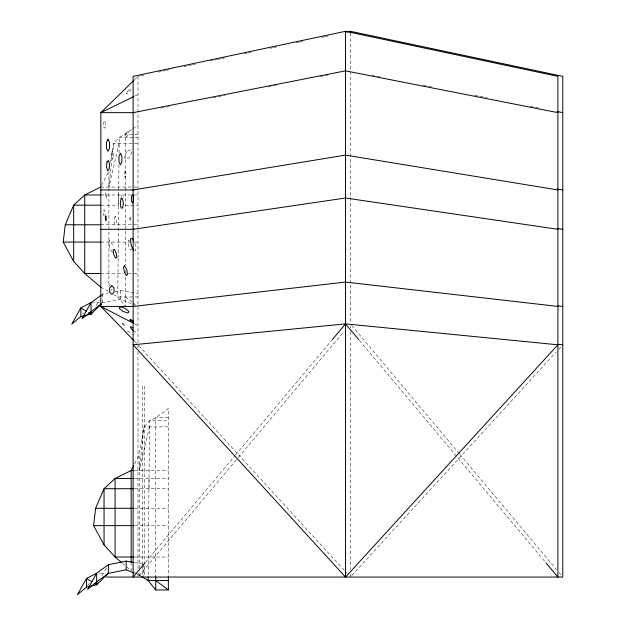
<?xml version="1.0" encoding="UTF-8"?>
<svg xmlns="http://www.w3.org/2000/svg" width="626" height="626" viewBox="0 0 626 626"><rect width="100%" height="100%" fill="white"/><g stroke="black" fill="none" stroke-linecap="round" stroke-linejoin="round"><path stroke-width="0.47" stroke-dasharray="3.13 2.35" d="M118.666 194.968L118.118 257.325M149.035 478.491L148.174 575.818M118.111 258.272L117.774 296.982L125.364 306.427L125.364 274.446M118.932 164.701L118.58 205.195L100.794 205.195M119.034 153.049L119.175 137.282L125.364 134.254L132.055 129.316M148.941 488.718L149.536 420.805L155.725 417.777L168.371 408.457L168.371 575.818M121.632 198.223L121.796 195.915L122.665 195.069L123.306 197.315M110.379 162.494L113.65 143.338L119.175 137.282L138.002 137.282M139.269 568.486L139.269 454.64L144.011 426.862L149.536 420.805L168.371 420.805M119.12 143.338L108.908 187.033L113.65 143.338L138.002 143.338M149.481 426.862L139.269 470.556L144.011 426.862L168.371 426.862M131.413 248.89L130.826 250.228L128.854 247.129L127.774 242.027L128.659 240.024L130.13 242.348M101.647 185.359L108.908 171.109L108.908 286.872M134.574 463.85L139.269 454.64M95.919 305.746L99.323 299.917M101.748 295.746L102.727 294.079L108.361 292.945M102.022 575.552L106.882 567.219M82.538 314.221L83.673 312.664M87.593 585.631L89.862 582.524M145.694 562.078L234.922 455.712M235.548 454.961L331.686 340.356M139.262 575.568L237.739 458.162M238.373 457.418L344.136 331.334M351.71 575.623L556.178 352M558.815 349.112L561.459 346.225M108.955 285.949L110.497 284.353M111.005 290.198L112.031 289.134M134.535 79.752L138.002 76.364L139.919 75.957M132.798 128.768L138.002 124.934M134.551 96.193L138.002 94.503M134.567 250.948L135.905 250.572L135.177 244.156L134.394 242.481M140.873 75.754L143.745 75.143M158.096 72.1L161.923 71.286M162.877 71.082L165.749 70.48M166.704 70.276L169.576 69.666M183.927 66.622L187.753 65.808M188.708 65.605L191.579 64.994M192.534 64.791L195.406 64.181M209.757 61.137L213.583 60.331M214.538 60.127L217.41 59.517M218.364 59.313L221.236 58.703M222.191 58.5L225.063 57.889M244.195 53.828L247.067 53.226M248.021 53.022L250.893 52.412M270.025 48.351L272.897 47.74M273.852 47.537L276.723 46.927M295.855 42.873L298.727 42.263M299.682 42.059L302.554 41.449M321.686 37.388L324.558 36.777M325.52 36.574L328.384 35.972M114.934 291.622L120.568 290.487L138.002 293.61M91.052 302.577L102.727 302.741L120.568 299.15L131.898 303.876M160.968 108.134L169.576 106.436M212.629 97.961L225.063 95.52M268.116 87.045L276.723 85.347M319.776 76.881L328.384 75.183M138.002 134.254L125.364 134.254L125.364 264.939M100.794 187.033L138.002 187.033M100.794 194.968L130.224 194.968M134.113 194.968L138.002 194.968M125.364 205.195L138.002 205.195M100.794 224.773L138.002 224.773M100.794 242.09L130.224 242.09M134.113 242.09L138.002 242.09M100.794 273.507L123.518 273.507M128.283 273.507L138.002 273.507M138.002 296.982L117.774 296.982L113.744 294.556M168.371 417.777L155.725 417.777L155.725 575.818M134.762 470.556L168.371 470.556M134.762 478.491L168.371 478.491M134.762 488.718L168.371 488.718M134.762 508.296L168.371 508.296M134.762 525.613L168.371 525.613M134.762 557.03L168.371 557.03M99.589 573.26L105.426 573.338M134.449 562.602L142.705 564.081M371.437 74.995L380.045 76.685M423.098 85.159L431.705 86.858M474.758 95.324L487.2 97.773M530.245 106.248L538.861 107.946M127.399 331.342L129.574 332.093L132.352 334.84M132.775 304.244L135.388 305.332M137.524 574.512L141.006 575.967M134.551 323.822L138.002 325.606M100.794 287.115L108.908 291.638M134.402 572.446L140.881 576.139M133.002 330.653L135.255 331.983L135.161 330.598M125.364 296.982L132.055 301.982M132.798 302.538L136.515 305.316M122.391 563.22L131.155 570.638L131.155 563.838M134.629 341.295L136.656 343.384M138.667 345.505L344.457 570.576M345.114 571.295L347.094 573.455M351.64 325.371L459.281 453.686M459.907 454.429L556.506 569.582M559.01 572.579L561.522 575.568M359.332 340.356L545.332 562.078M112.453 252.341L110.113 249.109L108.627 242.943L109.48 240.008L111.819 243.24L112.876 247.646M104.206 216.244L103.423 214.655L103.423 211.471L104.206 209.874L104.98 211.471L104.98 214.655M350.388 33.186L350.388 322.93M350.388 325.833L350.388 327.789M350.388 331.694L350.388 569.245M350.388 574.128L350.388 577.062M144.324 386.179L144.324 563.557M144.324 565.951L144.324 577.062M143.628 564.245L143.628 577.062M142.517 386.179L142.517 565.035M142.517 565.951L142.517 577.062M139.269 573.26L139.269 575.169M138.002 76.364L138.002 304.596M138.002 306.427L138.002 348.682M138.002 351.71L138.002 569.253M138.002 573.158L138.002 577.062M125.364 270.651L125.364 273.507M120.568 290.487L120.568 299.15M102.727 294.079L102.727 302.741M111.929 151.797L111.467 155.757L112.21 159.129L113.4 158.55L113.862 154.599L113.118 151.218L111.929 151.797M126.358 92.632L126.155 93.955L128.385 92.632L130.811 89.995L131.014 88.681L128.784 89.995L126.358 92.632M103.986 121.546L103.47 124.731L103.986 127.915L105.027 127.915L105.544 124.731L105.027 121.546L103.986 121.546M106.013 192.941L105.379 194.248L105.379 196.854L106.013 198.152L106.655 196.854L106.655 194.248L106.013 192.941M125.169 171.148L124.386 172.737L124.386 175.922L125.169 177.518L125.943 175.922L125.943 172.737L125.169 171.148M115.223 216.252L114.19 218.372L114.19 222.621L115.223 224.75L116.264 222.621L116.264 218.372L115.223 216.252M130.177 217.152L129.66 218.216L130.177 221.401L130.693 220.336L130.177 217.152M126.194 132.524L124.754 135.333L125.411 137.086L127.508 136.03L128.948 133.221L128.291 131.468L126.194 132.524M126.851 151.523L124.316 156.461L125.466 159.536L129.152 157.674L131.687 152.736L130.537 149.661L126.851 151.523M122.954 323.384L122.281 323.384L123.126 324.738L125.317 326.091L122.954 323.384"/><path stroke-width="0.94" d="M148.166 576.757L148.135 580.513L155.725 589.95L168.371 589.95L168.371 576.757M100.794 287.115L84.729 273.507L73.68 261.402L63.226 242.09L65.253 224.773L73.68 205.195L84.729 194.968L100.794 187.033M121.663 562.602L115.09 557.03L104.049 544.925L93.587 525.613L95.614 508.296L104.049 488.718L115.09 478.491L131.155 470.556L133.862 470.556M133.721 465.533L131.155 470.556L131.155 562.86M101.169 295.214L91.052 302.577L80.84 307.89L71.771 324.08L80.84 316.545L91.052 314.08L92.022 312.413M133.526 562.438L126.186 561.123L108.345 564.715L96.67 573.213L86.458 578.526L77.389 594.7L86.458 587.18L96.67 584.715L97.648 583.049M145.068 562.829L133.127 577.062L133.127 76.364L345.513 31.3L557.899 76.364L557.899 577.062L545.958 562.829M332.312 339.605L345.513 323.877L557.899 344.785L345.513 577.062L133.127 344.785L345.513 323.877L358.706 339.605M133.901 80.371L100.841 112.649L100.841 306.427L133.948 340.599M88.696 312.656L91.052 314.08L101.349 304.072M94.315 583.291L96.67 584.715L108.345 573.377L126.186 569.785L134.034 573.056M101.169 303.876L81.983 318.759L91.052 302.577L91.052 314.08M133.682 96.615L100.841 112.649L134.089 112.649M346.561 32.114L350.388 31.3L562.774 76.364L562.774 577.062L106.459 577.062M133.127 112.649L345.513 70.855L557.899 112.649M133.127 189.952L345.513 155.107L557.899 189.952M133.127 229.312L345.513 198.012L557.899 229.312M133.127 306.427L345.513 282.068L557.899 306.427M100.841 189.952L134.089 189.952M100.794 194.968L84.729 194.968L84.729 273.507L100.794 273.507M100.794 205.195L73.68 205.195L73.68 261.402M65.253 224.773L100.794 224.773M100.841 229.312L134.089 229.312M63.226 242.09L100.794 242.09M134.089 306.427L100.841 306.427L133.682 323.376M133.862 478.491L115.09 478.491L115.09 557.03L133.862 557.03M133.862 488.718L104.049 488.718L104.049 544.925M95.614 508.296L133.862 508.296M93.587 525.613L133.862 525.613M168.371 580.513L148.135 580.513L141.687 576.624M557.923 344.308L562.774 344.785M557.923 305.871L562.774 306.427M556.983 228.459L562.774 229.312M557.007 189.005L562.774 189.952M557.038 111.522L562.774 112.649M132.829 327.875L130.576 326.545L130.67 327.93L133.002 330.653M86.341 311.224L80.84 307.89L80.84 316.545M91.959 581.859L86.458 578.526L86.458 587.18M155.725 580.513L168.371 589.95M133.612 240.814L132.446 238.303L130.443 238.866L131.163 245.282L133.51 250.298M350.388 31.3L350.388 33.186M345.513 31.3L345.513 577.062M155.725 576.757L155.725 589.95M126.186 561.123L126.186 569.785M108.345 564.715L108.345 573.377L96.67 581.875L87.609 589.395L96.67 573.213L96.67 584.715M106.936 161.931L106.537 167.064L107.641 170.804L109.143 169.403L109.542 164.27L108.439 160.53L106.936 161.931M105.45 216.126L105.45 220.375L106.17 220.375L106.17 216.126L105.45 216.126M121.045 198.763L120.262 203.395L121.045 208.028L122.618 208.028L123.4 203.395L122.618 198.763L121.045 198.763M108.04 139.332L106.522 142.321L106.522 148.307L108.04 151.296L109.558 148.307L109.558 142.321L108.04 139.332M120.419 153.37L118.971 156.218L118.971 161.923L120.419 164.771L121.867 161.923L121.867 156.218L120.419 153.37M132.477 194.522L131.397 196.642L131.397 200.891L132.477 203.012L133.557 200.891L133.557 196.642L132.477 194.522M120.192 306.795L119.175 308.352L123.064 311.451L127.97 313.008L128.979 311.451L125.09 308.352L120.192 306.795M130.271 319.596L129.872 320.191L133.275 321.991L133.667 321.396L132.164 320.191L130.271 319.596M124.66 265.792L123.494 267.106L124.363 272.06L126.397 275.69L127.563 274.376L126.695 269.423L124.66 265.792M111.843 285.832L109.66 287.952L109.66 292.201L111.843 294.33L114.026 292.201L114.026 287.952L111.843 285.832M114.495 249.492L113.157 249.876L113.642 254.148L115.466 258.053L116.804 257.669L116.319 253.397L114.495 249.492"/></g></svg>
